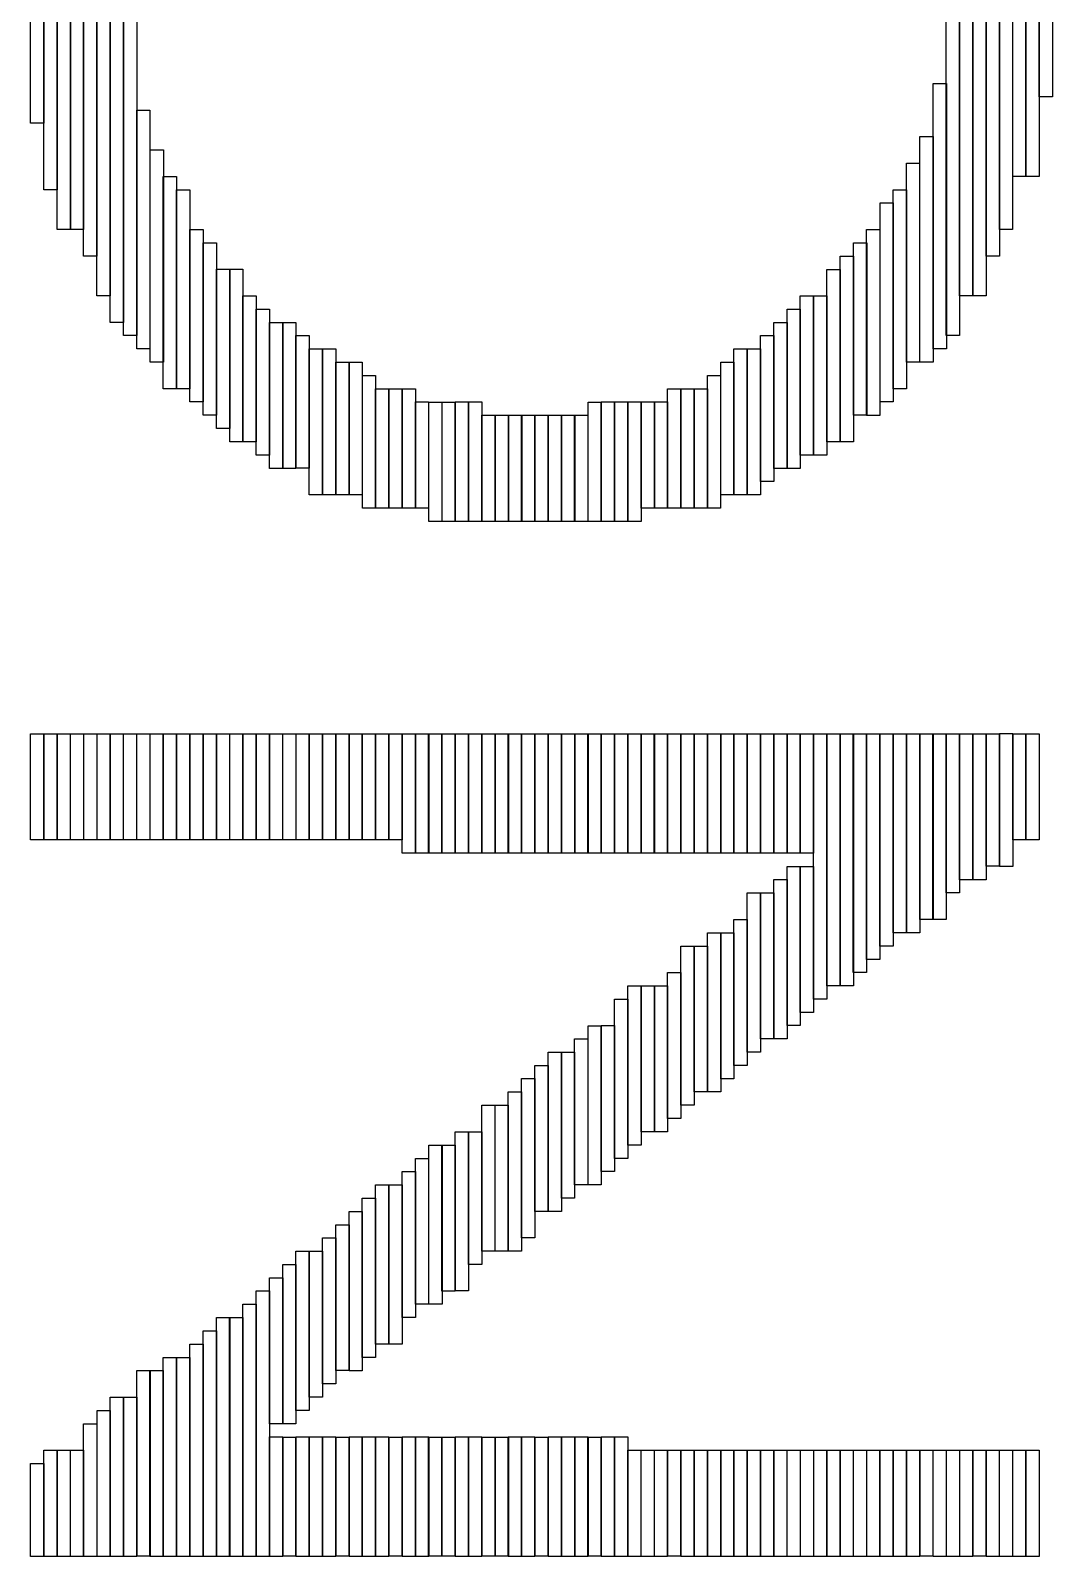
# Model space of a CAD drawing. Header units: inches. Extents: x -1 to 214, y -2 to 213.
# Drawn here: x -0.5026 to -0.4419, y -0.1312 to -0.0407 of the extents above; entities that cross this region are included whole.
import ezdxf

# ---------------------------------------------------------------- set-up
doc = ezdxf.new("R2010")
doc.units = ezdxf.units.IN
doc.header["$MEASUREMENT"] = 0
doc.layers.add('Top Overlay', color=2, linetype='Continuous')

msp = doc.modelspace()

# ---------------------------------------------------------------- linework, layer by layer
at = {"layer": 'Top Overlay'}
for p, q in [((-0.49783, -0.05797), (-0.49783, -0.02018)), ((-0.497045, -0.058755), (-0.497045, -0.020175)), ((-0.49704, -0.02018), (-0.49704, -0.05797)), ((-0.496255, -0.020175), (-0.496255, -0.058755)), ((-0.448225, -0.058755), (-0.448225, -0.020175)), ((-0.447435, -0.020175), (-0.447435, -0.058755)), ((-0.498615, -0.056395), (-0.498615, -0.020965)), ((-0.497835, -0.020965), (-0.497835, -0.056395)), ((-0.44744, -0.0564), (-0.44744, -0.02175)), ((-0.44665, -0.0564), (-0.44665, -0.02175)), ((-0.44665, -0.02175), (-0.44665, -0.0564)), ((-0.44586, -0.02175), (-0.44586, -0.0564)), ((-0.499405, -0.054035), (-0.499405, -0.023325)), ((-0.498625, -0.023325), (-0.498625, -0.054035)), ((-0.445855, -0.054035), (-0.445855, -0.023325)), ((-0.445075, -0.023325), (-0.445075, -0.054035)), ((-0.50019, -0.05246), (-0.50019, -0.0249)), ((-0.49941, -0.0249), (-0.49941, -0.05246)), ((-0.44507, -0.05246), (-0.44507, -0.0249)), ((-0.44429, -0.0249), (-0.44429, -0.05246)), ((-0.50098, -0.05246), (-0.50098, -0.02569)), ((-0.50019, -0.02569), (-0.50019, -0.05246)), ((-0.50177, -0.0501), (-0.50177, -0.02805)), ((-0.50098, -0.02805), (-0.50098, -0.0501)), ((-0.44428, -0.04931), (-0.44428, -0.02805)), ((-0.4435, -0.02805), (-0.4435, -0.04931)), ((-0.4435, -0.04931), (-0.4435, -0.02884)), ((-0.44271, -0.02884), (-0.44271, -0.04931)), ((-0.502555, -0.046155), (-0.502555, -0.032775)), ((-0.501765, -0.032775), (-0.501765, -0.046155)), ((-0.442715, -0.044585), (-0.442715, -0.033565)), ((-0.441925, -0.033565), (-0.441925, -0.044585)), ((-0.44901, -0.05955), (-0.44901, -0.0438)), ((-0.44901, -0.0438), (-0.44822, -0.0438)), ((-0.44822, -0.0438), (-0.44822, -0.05955)), ((-0.441925, -0.044585), (-0.442715, -0.044585)), ((-0.501765, -0.046155), (-0.502555, -0.046155)), ((-0.49625, -0.05955), (-0.49625, -0.04537)), ((-0.49625, -0.04537), (-0.49547, -0.04537)), ((-0.49547, -0.04537), (-0.49547, -0.05955)), ((-0.4498, -0.06034), (-0.4498, -0.04695)), ((-0.4498, -0.04695), (-0.44901, -0.04695)), ((-0.44901, -0.04695), (-0.44901, -0.06034)), ((-0.495465, -0.060335), (-0.495465, -0.047735)), ((-0.495465, -0.047735), (-0.494675, -0.047735)), ((-0.494675, -0.047735), (-0.494675, -0.060335)), ((-0.450585, -0.060335), (-0.450585, -0.048525)), ((-0.450585, -0.048525), (-0.449805, -0.048525)), ((-0.449805, -0.048525), (-0.449805, -0.060335)), ((-0.49468, -0.06191), (-0.49468, -0.04931)), ((-0.49468, -0.04931), (-0.4939, -0.04931)), ((-0.4939, -0.04931), (-0.4939, -0.06191)), ((-0.4435, -0.04931), (-0.44428, -0.04931)), ((-0.44271, -0.04931), (-0.4435, -0.04931)), ((-0.50098, -0.0501), (-0.50177, -0.0501)), ((-0.49389, -0.06191), (-0.49389, -0.0501)), ((-0.49389, -0.0501), (-0.4931, -0.0501)), ((-0.4931, -0.0501), (-0.4931, -0.06191)), ((-0.45137, -0.06191), (-0.45137, -0.0501)), ((-0.45137, -0.0501), (-0.45058, -0.0501)), ((-0.45058, -0.0501), (-0.45058, -0.06191)), ((-0.452155, -0.062695), (-0.452155, -0.050885)), ((-0.452155, -0.050885), (-0.451375, -0.050885)), ((-0.451375, -0.050885), (-0.451375, -0.062695)), ((-0.50019, -0.05246), (-0.50098, -0.05246)), ((-0.49941, -0.05246), (-0.50019, -0.05246)), ((-0.493105, -0.062695), (-0.493105, -0.052455)), ((-0.493105, -0.052455), (-0.492315, -0.052455)), ((-0.492315, -0.052455), (-0.492315, -0.062695)), ((-0.45295, -0.06349), (-0.45295, -0.05246)), ((-0.45295, -0.05246), (-0.45216, -0.05246)), ((-0.45216, -0.05246), (-0.45216, -0.06349)), ((-0.44429, -0.05246), (-0.44507, -0.05246)), ((-0.49232, -0.06348), (-0.49232, -0.05325)), ((-0.49232, -0.05325), (-0.49153, -0.05325)), ((-0.49153, -0.05325), (-0.49153, -0.06348)), ((-0.453735, -0.063485), (-0.453735, -0.053245)), ((-0.453735, -0.053245), (-0.452945, -0.053245)), ((-0.452945, -0.053245), (-0.452945, -0.063485)), ((-0.498625, -0.054035), (-0.499405, -0.054035)), ((-0.454525, -0.065055), (-0.454525, -0.054035)), ((-0.454525, -0.054035), (-0.453735, -0.054035)), ((-0.453735, -0.054035), (-0.453735, -0.065055)), ((-0.445075, -0.054035), (-0.445855, -0.054035)), ((-0.49153, -0.06427), (-0.49153, -0.05482)), ((-0.49153, -0.05482), (-0.49074, -0.05482)), ((-0.49074, -0.06506), (-0.49074, -0.05482)), ((-0.49074, -0.05482), (-0.48996, -0.05482)), ((-0.49074, -0.05482), (-0.49074, -0.06427)), ((-0.48996, -0.05482), (-0.48996, -0.06506)), ((-0.455305, -0.065055), (-0.455305, -0.054825)), ((-0.455305, -0.054825), (-0.454525, -0.054825)), ((-0.454525, -0.054825), (-0.454525, -0.065055)), ((-0.497835, -0.056395), (-0.498615, -0.056395)), ((-0.489955, -0.065055), (-0.489955, -0.056395)), ((-0.489955, -0.056395), (-0.489165, -0.056395)), ((-0.489165, -0.056395), (-0.489165, -0.065055)), ((-0.45689, -0.06585), (-0.45689, -0.0564)), ((-0.45689, -0.0564), (-0.4561, -0.0564)), ((-0.4561, -0.06585), (-0.4561, -0.0564)), ((-0.4561, -0.0564), (-0.45531, -0.0564)), ((-0.4561, -0.0564), (-0.4561, -0.06585)), ((-0.45531, -0.0564), (-0.45531, -0.06585)), ((-0.44665, -0.0564), (-0.44744, -0.0564)), ((-0.44586, -0.0564), (-0.44665, -0.0564)), ((-0.48917, -0.06585), (-0.48917, -0.05718)), ((-0.48917, -0.05718), (-0.48838, -0.05718)), ((-0.48838, -0.05718), (-0.48838, -0.06585)), ((-0.457665, -0.066635), (-0.457665, -0.057185)), ((-0.457665, -0.057185), (-0.456885, -0.057185)), ((-0.456885, -0.057185), (-0.456885, -0.066635)), ((-0.49704, -0.05797), (-0.49783, -0.05797)), ((-0.496255, -0.058755), (-0.497045, -0.058755)), ((-0.488385, -0.066635), (-0.488385, -0.057975)), ((-0.488385, -0.057975), (-0.487595, -0.057975)), ((-0.487595, -0.066635), (-0.487595, -0.057975)), ((-0.487595, -0.057975), (-0.486805, -0.057975)), ((-0.487595, -0.057975), (-0.487595, -0.066635)), ((-0.48681, -0.06663), (-0.48681, -0.05876)), ((-0.48681, -0.05876), (-0.48602, -0.05876)), ((-0.486805, -0.057975), (-0.486805, -0.066635)), ((-0.48602, -0.05876), (-0.48602, -0.06663)), ((-0.45924, -0.06742), (-0.45924, -0.05876)), ((-0.45924, -0.05876), (-0.45846, -0.05876)), ((-0.458465, -0.066635), (-0.458465, -0.057975)), ((-0.458465, -0.057975), (-0.457675, -0.057975)), ((-0.45846, -0.05876), (-0.45846, -0.06742)), ((-0.457675, -0.057975), (-0.457675, -0.066635)), ((-0.447435, -0.058755), (-0.448225, -0.058755)), ((-0.49547, -0.05955), (-0.49625, -0.05955)), ((-0.48602, -0.06821), (-0.48602, -0.05954)), ((-0.48602, -0.05954), (-0.48523, -0.05954)), ((-0.485235, -0.068205), (-0.485235, -0.059545)), ((-0.485235, -0.059545), (-0.484445, -0.059545)), ((-0.48523, -0.05954), (-0.48523, -0.06821)), ((-0.484445, -0.059545), (-0.484445, -0.068205)), ((-0.460825, -0.068205), (-0.460825, -0.059545)), ((-0.460825, -0.059545), (-0.460035, -0.059545)), ((-0.460035, -0.068205), (-0.460035, -0.059545)), ((-0.460035, -0.059545), (-0.459245, -0.059545)), ((-0.460035, -0.059545), (-0.460035, -0.068205)), ((-0.459245, -0.059545), (-0.459245, -0.068205)), ((-0.44822, -0.05955), (-0.44901, -0.05955)), ((-0.494675, -0.060335), (-0.495465, -0.060335)), ((-0.484445, -0.068215), (-0.484445, -0.060335)), ((-0.484445, -0.060335), (-0.483655, -0.060335)), ((-0.48366, -0.06821), (-0.48366, -0.06034)), ((-0.48366, -0.06034), (-0.48287, -0.06034)), ((-0.483655, -0.060335), (-0.483655, -0.068215)), ((-0.48287, -0.06034), (-0.48287, -0.06821)), ((-0.46161, -0.06821), (-0.46161, -0.06034)), ((-0.46161, -0.06034), (-0.46082, -0.06034)), ((-0.46082, -0.06034), (-0.46082, -0.06821)), ((-0.449805, -0.060335), (-0.450585, -0.060335)), ((-0.44901, -0.06034), (-0.4498, -0.06034)), ((-0.482865, -0.068995), (-0.482865, -0.061125)), ((-0.482865, -0.061125), (-0.482085, -0.061125)), ((-0.482085, -0.061125), (-0.482085, -0.068995)), ((-0.462395, -0.068995), (-0.462395, -0.061125)), ((-0.462395, -0.061125), (-0.461615, -0.061125)), ((-0.461615, -0.061125), (-0.461615, -0.068995)), ((-0.4939, -0.06191), (-0.49468, -0.06191)), ((-0.4931, -0.06191), (-0.49389, -0.06191)), ((-0.48208, -0.069), (-0.48208, -0.06191)), ((-0.48208, -0.06191), (-0.48129, -0.06191)), ((-0.481295, -0.068995), (-0.481295, -0.061915)), ((-0.481295, -0.061915), (-0.480505, -0.061915)), ((-0.48129, -0.06191), (-0.48129, -0.069)), ((-0.48051, -0.069), (-0.48051, -0.06191)), ((-0.48051, -0.06191), (-0.47972, -0.06191)), ((-0.480505, -0.061915), (-0.480505, -0.068995)), ((-0.47972, -0.06191), (-0.47972, -0.069)), ((-0.46476, -0.069), (-0.46476, -0.06191)), ((-0.46476, -0.06191), (-0.46397, -0.06191)), ((-0.46397, -0.069), (-0.46397, -0.06191)), ((-0.46397, -0.06191), (-0.46318, -0.06191)), ((-0.46397, -0.06191), (-0.46397, -0.069)), ((-0.463185, -0.068995), (-0.463185, -0.061915)), ((-0.463185, -0.061915), (-0.462395, -0.061915)), ((-0.46318, -0.06191), (-0.46318, -0.069)), ((-0.462395, -0.061915), (-0.462395, -0.068995)), ((-0.45058, -0.06191), (-0.45137, -0.06191)), ((-0.492315, -0.062695), (-0.493105, -0.062695)), ((-0.479725, -0.068995), (-0.479725, -0.062695)), ((-0.479725, -0.062695), (-0.478935, -0.062695)), ((-0.478935, -0.062695), (-0.478935, -0.068995)), ((-0.47893, -0.06978), (-0.47893, -0.0627)), ((-0.47893, -0.0627), (-0.47815, -0.0627)), ((-0.47815, -0.0627), (-0.47815, -0.06978)), ((-0.47814, -0.06978), (-0.47814, -0.0627)), ((-0.47814, -0.0627), (-0.47736, -0.0627)), ((-0.47736, -0.0627), (-0.47736, -0.06978)), ((-0.477355, -0.069785), (-0.477355, -0.062695)), ((-0.477355, -0.062695), (-0.476575, -0.062695)), ((-0.476575, -0.062695), (-0.476575, -0.069785)), ((-0.476565, -0.069785), (-0.476565, -0.062695)), ((-0.476565, -0.062695), (-0.475785, -0.062695)), ((-0.475785, -0.062695), (-0.475785, -0.069785)), ((-0.46948, -0.06978), (-0.46948, -0.0627)), ((-0.46948, -0.0627), (-0.4687, -0.0627)), ((-0.4687, -0.0627), (-0.4687, -0.06978)), ((-0.468695, -0.069785), (-0.468695, -0.062695)), ((-0.468695, -0.062695), (-0.467915, -0.062695)), ((-0.467915, -0.062695), (-0.467915, -0.069785)), ((-0.467905, -0.069785), (-0.467905, -0.062695)), ((-0.467905, -0.062695), (-0.467125, -0.062695)), ((-0.467125, -0.062695), (-0.467125, -0.069785)), ((-0.467115, -0.069785), (-0.467115, -0.062695)), ((-0.467115, -0.062695), (-0.466335, -0.062695)), ((-0.466335, -0.068995), (-0.466335, -0.062695)), ((-0.466335, -0.062695), (-0.465545, -0.062695)), ((-0.466335, -0.062695), (-0.466335, -0.069785)), ((-0.465545, -0.068995), (-0.465545, -0.062695)), ((-0.465545, -0.062695), (-0.464755, -0.062695)), ((-0.465545, -0.062695), (-0.465545, -0.068995)), ((-0.464755, -0.062695), (-0.464755, -0.068995)), ((-0.451375, -0.062695), (-0.452155, -0.062695)), ((-0.49153, -0.06348), (-0.49232, -0.06348)), ((-0.49074, -0.06427), (-0.49153, -0.06427)), ((-0.475785, -0.069785), (-0.475785, -0.063485)), ((-0.475785, -0.063485), (-0.474995, -0.063485)), ((-0.474995, -0.069785), (-0.474995, -0.063485)), ((-0.474995, -0.063485), (-0.474205, -0.063485)), ((-0.474995, -0.063485), (-0.474995, -0.069785)), ((-0.474205, -0.069785), (-0.474205, -0.063485)), ((-0.474205, -0.063485), (-0.473415, -0.063485)), ((-0.474205, -0.063485), (-0.474205, -0.069785)), ((-0.473425, -0.069785), (-0.473425, -0.063485)), ((-0.473425, -0.063485), (-0.472635, -0.063485)), ((-0.473415, -0.063485), (-0.473415, -0.069785)), ((-0.472635, -0.069785), (-0.472635, -0.063485)), ((-0.472635, -0.063485), (-0.471845, -0.063485)), ((-0.472635, -0.063485), (-0.472635, -0.069785)), ((-0.471845, -0.063485), (-0.471845, -0.069785)), ((-0.471845, -0.069785), (-0.471845, -0.063485)), ((-0.471845, -0.063485), (-0.471055, -0.063485)), ((-0.471055, -0.069785), (-0.471055, -0.063485)), ((-0.471055, -0.063485), (-0.470265, -0.063485)), ((-0.471055, -0.063485), (-0.471055, -0.069785)), ((-0.470275, -0.069785), (-0.470275, -0.063485)), ((-0.470275, -0.063485), (-0.469485, -0.063485)), ((-0.470265, -0.063485), (-0.470265, -0.069785)), ((-0.469485, -0.063485), (-0.469485, -0.069785)), ((-0.452945, -0.063485), (-0.453735, -0.063485)), ((-0.45216, -0.06349), (-0.45295, -0.06349)), ((-0.48996, -0.06506), (-0.49074, -0.06506)), ((-0.489165, -0.065055), (-0.489955, -0.065055)), ((-0.454525, -0.065055), (-0.455305, -0.065055)), ((-0.453735, -0.065055), (-0.454525, -0.065055)), ((-0.48838, -0.06585), (-0.48917, -0.06585)), ((-0.4561, -0.06585), (-0.45689, -0.06585)), ((-0.45531, -0.06585), (-0.4561, -0.06585)), ((-0.487595, -0.066635), (-0.488385, -0.066635)), ((-0.486805, -0.066635), (-0.487595, -0.066635)), ((-0.48602, -0.06663), (-0.48681, -0.06663)), ((-0.457675, -0.066635), (-0.458465, -0.066635)), ((-0.456885, -0.066635), (-0.457665, -0.066635)), ((-0.45846, -0.06742), (-0.45924, -0.06742)), ((-0.48523, -0.06821), (-0.48602, -0.06821)), ((-0.484445, -0.068205), (-0.485235, -0.068205)), ((-0.483655, -0.068215), (-0.484445, -0.068215)), ((-0.48287, -0.06821), (-0.48366, -0.06821)), ((-0.46082, -0.06821), (-0.46161, -0.06821)), ((-0.460035, -0.068205), (-0.460825, -0.068205)), ((-0.459245, -0.068205), (-0.460035, -0.068205)), ((-0.482085, -0.068995), (-0.482865, -0.068995)), ((-0.48129, -0.069), (-0.48208, -0.069)), ((-0.480505, -0.068995), (-0.481295, -0.068995)), ((-0.47972, -0.069), (-0.48051, -0.069)), ((-0.478935, -0.068995), (-0.479725, -0.068995)), ((-0.465545, -0.068995), (-0.466335, -0.068995)), ((-0.464755, -0.068995), (-0.465545, -0.068995)), ((-0.46397, -0.069), (-0.46476, -0.069)), ((-0.46318, -0.069), (-0.46397, -0.069)), ((-0.462395, -0.068995), (-0.463185, -0.068995)), ((-0.461615, -0.068995), (-0.462395, -0.068995)), ((-0.47815, -0.06978), (-0.47893, -0.06978)), ((-0.47736, -0.06978), (-0.47814, -0.06978)), ((-0.476575, -0.069785), (-0.477355, -0.069785)), ((-0.475785, -0.069785), (-0.476565, -0.069785)), ((-0.474995, -0.069785), (-0.475785, -0.069785)), ((-0.474205, -0.069785), (-0.474995, -0.069785)), ((-0.473415, -0.069785), (-0.474205, -0.069785)), ((-0.472635, -0.069785), (-0.473425, -0.069785)), ((-0.471845, -0.069785), (-0.472635, -0.069785)), ((-0.471055, -0.069785), (-0.471845, -0.069785)), ((-0.470265, -0.069785), (-0.471055, -0.069785)), ((-0.469485, -0.069785), (-0.470275, -0.069785)), ((-0.4687, -0.06978), (-0.46948, -0.06978)), ((-0.467915, -0.069785), (-0.468695, -0.069785)), ((-0.467125, -0.069785), (-0.467905, -0.069785)), ((-0.466335, -0.069785), (-0.467115, -0.069785)), ((-0.50255, -0.08868), (-0.50255, -0.08238)), ((-0.50255, -0.08238), (-0.50177, -0.08238)), ((-0.50177, -0.08238), (-0.50177, -0.08868)), ((-0.50176, -0.08868), (-0.50176, -0.08238)), ((-0.50176, -0.08238), (-0.50098, -0.08238)), ((-0.50098, -0.08868), (-0.50098, -0.08238)), ((-0.50098, -0.08238), (-0.5002, -0.08238)), ((-0.50098, -0.08238), (-0.50098, -0.08868)), ((-0.5002, -0.08238), (-0.5002, -0.08868)), ((-0.50019, -0.08868), (-0.50019, -0.08238)), ((-0.50019, -0.08238), (-0.49941, -0.08238)), ((-0.49941, -0.08238), (-0.49941, -0.08868)), ((-0.4994, -0.08868), (-0.4994, -0.08238)), ((-0.4994, -0.08238), (-0.49862, -0.08238)), ((-0.49862, -0.08238), (-0.49862, -0.08868)), ((-0.49861, -0.08868), (-0.49861, -0.08238)), ((-0.49861, -0.08238), (-0.49783, -0.08238)), ((-0.49783, -0.08868), (-0.49783, -0.08238)), ((-0.49783, -0.08238), (-0.49705, -0.08238)), ((-0.49783, -0.08238), (-0.49783, -0.08868)), ((-0.49705, -0.08238), (-0.49705, -0.08868)), ((-0.49704, -0.08868), (-0.49704, -0.08238)), ((-0.49704, -0.08238), (-0.49626, -0.08238)), ((-0.49626, -0.08238), (-0.49626, -0.08868)), ((-0.49625, -0.08868), (-0.49625, -0.08238)), ((-0.49625, -0.08238), (-0.49547, -0.08238)), ((-0.49547, -0.08238), (-0.49547, -0.08868)), ((-0.49546, -0.08868), (-0.49546, -0.08238)), ((-0.49546, -0.08238), (-0.49468, -0.08238)), ((-0.49468, -0.08868), (-0.49468, -0.08238)), ((-0.49468, -0.08238), (-0.4939, -0.08238)), ((-0.49468, -0.08238), (-0.49468, -0.08868)), ((-0.4939, -0.08238), (-0.4939, -0.08868)), ((-0.49389, -0.08868), (-0.49389, -0.08238)), ((-0.49389, -0.08238), (-0.49311, -0.08238)), ((-0.49311, -0.08238), (-0.49311, -0.08868)), ((-0.4931, -0.08868), (-0.4931, -0.08238)), ((-0.4931, -0.08238), (-0.49232, -0.08238)), ((-0.49232, -0.08238), (-0.49232, -0.08868)), ((-0.49231, -0.08868), (-0.49231, -0.08238)), ((-0.49231, -0.08238), (-0.49153, -0.08238)), ((-0.49153, -0.08868), (-0.49153, -0.08238)), ((-0.49153, -0.08238), (-0.49075, -0.08238)), ((-0.49153, -0.08238), (-0.49153, -0.08868)), ((-0.49075, -0.08238), (-0.49075, -0.08868)), ((-0.49074, -0.08868), (-0.49074, -0.08238)), ((-0.49074, -0.08238), (-0.48996, -0.08238)), ((-0.48996, -0.08238), (-0.48996, -0.08868)), ((-0.48995, -0.08868), (-0.48995, -0.08238)), ((-0.48995, -0.08238), (-0.48917, -0.08238)), ((-0.48917, -0.08238), (-0.48917, -0.08868)), ((-0.489165, -0.088675), (-0.489165, -0.082385)), ((-0.489165, -0.082385), (-0.488385, -0.082385)), ((-0.488385, -0.082385), (-0.488385, -0.088675)), ((-0.48838, -0.08868), (-0.48838, -0.08238)), ((-0.48838, -0.08238), (-0.4876, -0.08238)), ((-0.4876, -0.08238), (-0.4876, -0.08868)), ((-0.48759, -0.08868), (-0.48759, -0.08238)), ((-0.48759, -0.08238), (-0.48681, -0.08238)), ((-0.48681, -0.08238), (-0.48681, -0.08868)), ((-0.4868, -0.08868), (-0.4868, -0.08238)), ((-0.4868, -0.08238), (-0.48602, -0.08238)), ((-0.48602, -0.08238), (-0.48602, -0.08868)), ((-0.486015, -0.088675), (-0.486015, -0.082385)), ((-0.486015, -0.082385), (-0.485235, -0.082385)), ((-0.485235, -0.082385), (-0.485235, -0.088675)), ((-0.48523, -0.08868), (-0.48523, -0.08238)), ((-0.48523, -0.08238), (-0.48445, -0.08238)), ((-0.48445, -0.08238), (-0.48445, -0.08868)), ((-0.48444, -0.08868), (-0.48444, -0.08238)), ((-0.48444, -0.08238), (-0.48366, -0.08238)), ((-0.48366, -0.08238), (-0.48366, -0.08868)), ((-0.48365, -0.08868), (-0.48365, -0.08238)), ((-0.48365, -0.08238), (-0.48287, -0.08238)), ((-0.48287, -0.08868), (-0.48287, -0.08238)), ((-0.48287, -0.08238), (-0.48209, -0.08238)), ((-0.48287, -0.08238), (-0.48287, -0.08868)), ((-0.48209, -0.08238), (-0.48209, -0.08868)), ((-0.48208, -0.08868), (-0.48208, -0.08238)), ((-0.48208, -0.08238), (-0.4813, -0.08238)), ((-0.4813, -0.08238), (-0.4813, -0.08868)), ((-0.48129, -0.08868), (-0.48129, -0.08238)), ((-0.48129, -0.08238), (-0.48051, -0.08238)), ((-0.48051, -0.08947), (-0.48051, -0.08238)), ((-0.48051, -0.08238), (-0.47972, -0.08238)), ((-0.48051, -0.08238), (-0.48051, -0.08868)), ((-0.47972, -0.08947), (-0.47972, -0.08238)), ((-0.47972, -0.08238), (-0.47893, -0.08238)), ((-0.47972, -0.08238), (-0.47972, -0.08947)), ((-0.478935, -0.089465), (-0.478935, -0.082385)), ((-0.478935, -0.082385), (-0.478145, -0.082385)), ((-0.47893, -0.08238), (-0.47893, -0.08947)), ((-0.478145, -0.089465), (-0.478145, -0.082385)), ((-0.478145, -0.082385), (-0.477355, -0.082385)), ((-0.478145, -0.082385), (-0.478145, -0.089465)), ((-0.47736, -0.08947), (-0.47736, -0.08238)), ((-0.47736, -0.08238), (-0.47657, -0.08238)), ((-0.477355, -0.082385), (-0.477355, -0.089465)), ((-0.47657, -0.08947), (-0.47657, -0.08238)), ((-0.47657, -0.08238), (-0.47578, -0.08238)), ((-0.47657, -0.08238), (-0.47657, -0.08947)), ((-0.475785, -0.089465), (-0.475785, -0.082385)), ((-0.475785, -0.082385), (-0.474995, -0.082385)), ((-0.47578, -0.08238), (-0.47578, -0.08947)), ((-0.474995, -0.089465), (-0.474995, -0.082385)), ((-0.474995, -0.082385), (-0.474205, -0.082385)), ((-0.474995, -0.082385), (-0.474995, -0.089465)), ((-0.47421, -0.08947), (-0.47421, -0.08238)), ((-0.47421, -0.08238), (-0.47342, -0.08238)), ((-0.474205, -0.082385), (-0.474205, -0.089465)), ((-0.47342, -0.08947), (-0.47342, -0.08238)), ((-0.47342, -0.08238), (-0.47263, -0.08238)), ((-0.47342, -0.08238), (-0.47342, -0.08947)), ((-0.472635, -0.089465), (-0.472635, -0.082385)), ((-0.472635, -0.082385), (-0.471845, -0.082385)), ((-0.47263, -0.08238), (-0.47263, -0.08947)), ((-0.47185, -0.08947), (-0.47185, -0.08238)), ((-0.47185, -0.08238), (-0.47106, -0.08238)), ((-0.471845, -0.082385), (-0.471845, -0.089465)), ((-0.47106, -0.08947), (-0.47106, -0.08238)), ((-0.47106, -0.08238), (-0.47027, -0.08238)), ((-0.47106, -0.08238), (-0.47106, -0.08947)), ((-0.47027, -0.08947), (-0.47027, -0.08238)), ((-0.47027, -0.08238), (-0.46948, -0.08238)), ((-0.47027, -0.08238), (-0.47027, -0.08947)), ((-0.469485, -0.089465), (-0.469485, -0.082385)), ((-0.469485, -0.082385), (-0.468695, -0.082385)), ((-0.46948, -0.08238), (-0.46948, -0.08947)), ((-0.4687, -0.08947), (-0.4687, -0.08238)), ((-0.4687, -0.08238), (-0.46791, -0.08238)), ((-0.468695, -0.082385), (-0.468695, -0.089465)), ((-0.46791, -0.08947), (-0.46791, -0.08238)), ((-0.46791, -0.08238), (-0.46712, -0.08238)), ((-0.46791, -0.08238), (-0.46791, -0.08947)), ((-0.46712, -0.08947), (-0.46712, -0.08238)), ((-0.46712, -0.08238), (-0.46633, -0.08238)), ((-0.46712, -0.08238), (-0.46712, -0.08947)), ((-0.466335, -0.089465), (-0.466335, -0.082385)), ((-0.466335, -0.082385), (-0.465545, -0.082385)), ((-0.46633, -0.08238), (-0.46633, -0.08947)), ((-0.46555, -0.08947), (-0.46555, -0.08238)), ((-0.46555, -0.08238), (-0.46476, -0.08238)), ((-0.465545, -0.082385), (-0.465545, -0.089465)), ((-0.46476, -0.08947), (-0.46476, -0.08238)), ((-0.46476, -0.08238), (-0.46397, -0.08238)), ((-0.46476, -0.08238), (-0.46476, -0.08947)), ((-0.46397, -0.08947), (-0.46397, -0.08238)), ((-0.46397, -0.08238), (-0.46318, -0.08238)), ((-0.46397, -0.08238), (-0.46397, -0.08947)), ((-0.463185, -0.089465), (-0.463185, -0.082385)), ((-0.463185, -0.082385), (-0.462395, -0.082385)), ((-0.46318, -0.08238), (-0.46318, -0.08947)), ((-0.4624, -0.08947), (-0.4624, -0.08238)), ((-0.4624, -0.08238), (-0.46161, -0.08238)), ((-0.462395, -0.082385), (-0.462395, -0.089465)), ((-0.46161, -0.08947), (-0.46161, -0.08238)), ((-0.46161, -0.08238), (-0.46082, -0.08238)), ((-0.46161, -0.08238), (-0.46161, -0.08947)), ((-0.46082, -0.08947), (-0.46082, -0.08238)), ((-0.46082, -0.08238), (-0.46003, -0.08238)), ((-0.46082, -0.08238), (-0.46082, -0.08947)), ((-0.460035, -0.089465), (-0.460035, -0.082385)), ((-0.460035, -0.082385), (-0.459245, -0.082385)), ((-0.46003, -0.08238), (-0.46003, -0.08947)), ((-0.45925, -0.08947), (-0.45925, -0.08238)), ((-0.45925, -0.08238), (-0.45846, -0.08238)), ((-0.459245, -0.082385), (-0.459245, -0.089465)), ((-0.45846, -0.08947), (-0.45846, -0.08238)), ((-0.45846, -0.08238), (-0.45767, -0.08238)), ((-0.45846, -0.08238), (-0.45846, -0.08947)), ((-0.457675, -0.089465), (-0.457675, -0.082385)), ((-0.457675, -0.082385), (-0.456885, -0.082385)), ((-0.45767, -0.08238), (-0.45767, -0.08947)), ((-0.456885, -0.089465), (-0.456885, -0.082385)), ((-0.456885, -0.082385), (-0.456095, -0.082385)), ((-0.456885, -0.082385), (-0.456885, -0.089465)), ((-0.4561, -0.09813), (-0.4561, -0.08238)), ((-0.4561, -0.08238), (-0.45531, -0.08238)), ((-0.456095, -0.082385), (-0.456095, -0.089465)), ((-0.455315, -0.097345), (-0.455315, -0.082385)), ((-0.455315, -0.082385), (-0.454525, -0.082385)), ((-0.45531, -0.08238), (-0.45531, -0.09813)), ((-0.454525, -0.097345), (-0.454525, -0.082385)), ((-0.454525, -0.082385), (-0.453735, -0.082385)), ((-0.454525, -0.082385), (-0.454525, -0.097345)), ((-0.45374, -0.09655), (-0.45374, -0.08238)), ((-0.45374, -0.08238), (-0.45295, -0.08238)), ((-0.453735, -0.082385), (-0.453735, -0.097345)), ((-0.45295, -0.09577), (-0.45295, -0.08238)), ((-0.45295, -0.08238), (-0.45216, -0.08238)), ((-0.45295, -0.08238), (-0.45295, -0.09655)), ((-0.45216, -0.09498), (-0.45216, -0.08238)), ((-0.45216, -0.08238), (-0.45138, -0.08238)), ((-0.45216, -0.08238), (-0.45216, -0.09577)), ((-0.45138, -0.08238), (-0.45138, -0.09498)), ((-0.45137, -0.09419), (-0.45137, -0.08238)), ((-0.45137, -0.08238), (-0.45058, -0.08238)), ((-0.45059, -0.09419), (-0.45059, -0.08238)), ((-0.45059, -0.08238), (-0.4498, -0.08238)), ((-0.45058, -0.08238), (-0.45058, -0.09419)), ((-0.4498, -0.09341), (-0.4498, -0.08238)), ((-0.4498, -0.08238), (-0.44901, -0.08238)), ((-0.4498, -0.08238), (-0.4498, -0.09419)), ((-0.449015, -0.093405), (-0.449015, -0.082385)), ((-0.449015, -0.082385), (-0.448225, -0.082385)), ((-0.44901, -0.08238), (-0.44901, -0.09341)), ((-0.448225, -0.091825), (-0.448225, -0.082385)), ((-0.448225, -0.082385), (-0.447435, -0.082385)), ((-0.448225, -0.082385), (-0.448225, -0.093405)), ((-0.447435, -0.091045), (-0.447435, -0.082385)), ((-0.447435, -0.082385), (-0.446645, -0.082385)), ((-0.447435, -0.082385), (-0.447435, -0.091825)), ((-0.44665, -0.09105), (-0.44665, -0.08238)), ((-0.44665, -0.08238), (-0.44586, -0.08238)), ((-0.446645, -0.082385), (-0.446645, -0.091045)), ((-0.44586, -0.09025), (-0.44586, -0.08238)), ((-0.44586, -0.08238), (-0.44507, -0.08238)), ((-0.44586, -0.08238), (-0.44586, -0.09105)), ((-0.445075, -0.090255), (-0.445075, -0.082375)), ((-0.445075, -0.082375), (-0.444285, -0.082375)), ((-0.44507, -0.08238), (-0.44507, -0.09025)), ((-0.444285, -0.082375), (-0.444285, -0.090255)), ((-0.44428, -0.08868), (-0.44428, -0.08238)), ((-0.44428, -0.08238), (-0.4435, -0.08238)), ((-0.4435, -0.08868), (-0.4435, -0.08238)), ((-0.4435, -0.08238), (-0.44272, -0.08238)), ((-0.4435, -0.08238), (-0.4435, -0.08868)), ((-0.44272, -0.08238), (-0.44272, -0.08868)), ((-0.50177, -0.08868), (-0.50255, -0.08868)), ((-0.50098, -0.08868), (-0.50176, -0.08868)), ((-0.5002, -0.08868), (-0.50098, -0.08868)), ((-0.49941, -0.08868), (-0.50019, -0.08868)), ((-0.49862, -0.08868), (-0.4994, -0.08868)), ((-0.49783, -0.08868), (-0.49861, -0.08868)), ((-0.49705, -0.08868), (-0.49783, -0.08868)), ((-0.49626, -0.08868), (-0.49704, -0.08868)), ((-0.49547, -0.08868), (-0.49625, -0.08868)), ((-0.49468, -0.08868), (-0.49546, -0.08868)), ((-0.4939, -0.08868), (-0.49468, -0.08868)), ((-0.49311, -0.08868), (-0.49389, -0.08868)), ((-0.49232, -0.08868), (-0.4931, -0.08868)), ((-0.49153, -0.08868), (-0.49231, -0.08868)), ((-0.49075, -0.08868), (-0.49153, -0.08868)), ((-0.48996, -0.08868), (-0.49074, -0.08868)), ((-0.48917, -0.08868), (-0.48995, -0.08868)), ((-0.488385, -0.088675), (-0.489165, -0.088675)), ((-0.4876, -0.08868), (-0.48838, -0.08868)), ((-0.48681, -0.08868), (-0.48759, -0.08868)), ((-0.48602, -0.08868), (-0.4868, -0.08868)), ((-0.485235, -0.088675), (-0.486015, -0.088675)), ((-0.48445, -0.08868), (-0.48523, -0.08868)), ((-0.48366, -0.08868), (-0.48444, -0.08868)), ((-0.48287, -0.08868), (-0.48365, -0.08868)), ((-0.48209, -0.08868), (-0.48287, -0.08868)), ((-0.4813, -0.08868), (-0.48208, -0.08868)), ((-0.48051, -0.08868), (-0.48129, -0.08868)), ((-0.4435, -0.08868), (-0.44428, -0.08868)), ((-0.44272, -0.08868), (-0.4435, -0.08868)), ((-0.47972, -0.08947), (-0.48051, -0.08947)), ((-0.47893, -0.08947), (-0.47972, -0.08947)), ((-0.478145, -0.089465), (-0.478935, -0.089465)), ((-0.477355, -0.089465), (-0.478145, -0.089465)), ((-0.47657, -0.08947), (-0.47736, -0.08947)), ((-0.47578, -0.08947), (-0.47657, -0.08947)), ((-0.474995, -0.089465), (-0.475785, -0.089465)), ((-0.474205, -0.089465), (-0.474995, -0.089465)), ((-0.47342, -0.08947), (-0.47421, -0.08947)), ((-0.47263, -0.08947), (-0.47342, -0.08947)), ((-0.471845, -0.089465), (-0.472635, -0.089465)), ((-0.47106, -0.08947), (-0.47185, -0.08947)), ((-0.47027, -0.08947), (-0.47106, -0.08947)), ((-0.46948, -0.08947), (-0.47027, -0.08947)), ((-0.468695, -0.089465), (-0.469485, -0.089465)), ((-0.46791, -0.08947), (-0.4687, -0.08947)), ((-0.46712, -0.08947), (-0.46791, -0.08947)), ((-0.46633, -0.08947), (-0.46712, -0.08947)), ((-0.465545, -0.089465), (-0.466335, -0.089465)), ((-0.46476, -0.08947), (-0.46555, -0.08947)), ((-0.46397, -0.08947), (-0.46476, -0.08947)), ((-0.46318, -0.08947), (-0.46397, -0.08947)), ((-0.462395, -0.089465), (-0.463185, -0.089465)), ((-0.46161, -0.08947), (-0.4624, -0.08947)), ((-0.46082, -0.08947), (-0.46161, -0.08947)), ((-0.46003, -0.08947), (-0.46082, -0.08947)), ((-0.459245, -0.089465), (-0.460035, -0.089465)), ((-0.45846, -0.08947), (-0.45925, -0.08947)), ((-0.45767, -0.08947), (-0.45846, -0.08947)), ((-0.456885, -0.089465), (-0.457675, -0.089465)), ((-0.456095, -0.089465), (-0.456885, -0.089465)), ((-0.457665, -0.099705), (-0.457665, -0.090255)), ((-0.457665, -0.090255), (-0.456885, -0.090255)), ((-0.456885, -0.098915), (-0.456885, -0.090255)), ((-0.456885, -0.090255), (-0.456095, -0.090255)), ((-0.456885, -0.090255), (-0.456885, -0.099705)), ((-0.456095, -0.090255), (-0.456095, -0.098915)), ((-0.44507, -0.09025), (-0.44586, -0.09025)), ((-0.444285, -0.090255), (-0.445075, -0.090255)), ((-0.45846, -0.10049), (-0.45846, -0.09104)), ((-0.45846, -0.09104), (-0.45767, -0.09104)), ((-0.45767, -0.09104), (-0.45767, -0.10049)), ((-0.446645, -0.091045), (-0.447435, -0.091045)), ((-0.44586, -0.09105), (-0.44665, -0.09105)), ((-0.46004, -0.10128), (-0.46004, -0.09183)), ((-0.46004, -0.09183), (-0.45925, -0.09183)), ((-0.45925, -0.09183), (-0.45925, -0.10128)), ((-0.45924, -0.10049), (-0.45924, -0.09183)), ((-0.45924, -0.09183), (-0.45846, -0.09183)), ((-0.45846, -0.09183), (-0.45846, -0.10049)), ((-0.447435, -0.091825), (-0.448225, -0.091825)), ((-0.460825, -0.102065), (-0.460825, -0.093405)), ((-0.460825, -0.093405), (-0.460035, -0.093405)), ((-0.460035, -0.093405), (-0.460035, -0.102065)), ((-0.44901, -0.09341), (-0.4498, -0.09341)), ((-0.448225, -0.093405), (-0.449015, -0.093405)), ((-0.46397, -0.10443), (-0.46397, -0.09498)), ((-0.46397, -0.09498), (-0.46318, -0.09498)), ((-0.46318, -0.10364), (-0.46318, -0.09498)), ((-0.46318, -0.09498), (-0.4624, -0.09498)), ((-0.46318, -0.09498), (-0.46318, -0.10443)), ((-0.4624, -0.10364), (-0.4624, -0.09419)), ((-0.4624, -0.09419), (-0.46161, -0.09419)), ((-0.4624, -0.09498), (-0.4624, -0.10364)), ((-0.46161, -0.10286), (-0.46161, -0.09419)), ((-0.46161, -0.09419), (-0.46082, -0.09419)), ((-0.46161, -0.09419), (-0.46161, -0.10364)), ((-0.46082, -0.09419), (-0.46082, -0.10286)), ((-0.45138, -0.09498), (-0.45216, -0.09498)), ((-0.45058, -0.09419), (-0.45137, -0.09419)), ((-0.4498, -0.09419), (-0.45059, -0.09419)), ((-0.45216, -0.09577), (-0.45295, -0.09577)), ((-0.46476, -0.10522), (-0.46476, -0.09655)), ((-0.46476, -0.09655), (-0.46397, -0.09655)), ((-0.46397, -0.09655), (-0.46397, -0.10522)), ((-0.45295, -0.09655), (-0.45374, -0.09655)), ((-0.46712, -0.10679), (-0.46712, -0.09734)), ((-0.46712, -0.09734), (-0.46633, -0.09734)), ((-0.466335, -0.106005), (-0.466335, -0.097345)), ((-0.466335, -0.097345), (-0.465545, -0.097345)), ((-0.46633, -0.09734), (-0.46633, -0.10679)), ((-0.465545, -0.106005), (-0.465545, -0.097345)), ((-0.465545, -0.097345), (-0.464755, -0.097345)), ((-0.465545, -0.097345), (-0.465545, -0.106005)), ((-0.464755, -0.097345), (-0.464755, -0.106005)), ((-0.454525, -0.097345), (-0.455315, -0.097345)), ((-0.453735, -0.097345), (-0.454525, -0.097345)), ((-0.46791, -0.10758), (-0.46791, -0.09813)), ((-0.46791, -0.09813), (-0.46712, -0.09813)), ((-0.46712, -0.09813), (-0.46712, -0.10758)), ((-0.45531, -0.09813), (-0.4561, -0.09813)), ((-0.456095, -0.098915), (-0.456885, -0.098915)), ((-0.470275, -0.109155), (-0.470275, -0.100495)), ((-0.470275, -0.100495), (-0.469485, -0.100495)), ((-0.469485, -0.100495), (-0.469485, -0.109155)), ((-0.46948, -0.10915), (-0.46948, -0.09971)), ((-0.46948, -0.09971), (-0.4687, -0.09971)), ((-0.4687, -0.09971), (-0.4687, -0.10915)), ((-0.468695, -0.108365), (-0.468695, -0.099705)), ((-0.468695, -0.099705), (-0.467905, -0.099705)), ((-0.467905, -0.099705), (-0.467905, -0.108365)), ((-0.45846, -0.10049), (-0.45924, -0.10049)), ((-0.45767, -0.10049), (-0.45846, -0.10049)), ((-0.456885, -0.099705), (-0.457665, -0.099705)), ((-0.47185, -0.11073), (-0.47185, -0.10128)), ((-0.47185, -0.10128), (-0.47106, -0.10128)), ((-0.47106, -0.10128), (-0.47106, -0.11073)), ((-0.471055, -0.109945), (-0.471055, -0.101275)), ((-0.471055, -0.101275), (-0.470275, -0.101275)), ((-0.470275, -0.101275), (-0.470275, -0.109945)), ((-0.45925, -0.10128), (-0.46004, -0.10128)), ((-0.472635, -0.110725), (-0.472635, -0.102065)), ((-0.472635, -0.102065), (-0.471845, -0.102065)), ((-0.471845, -0.102065), (-0.471845, -0.110725)), ((-0.460035, -0.102065), (-0.460825, -0.102065)), ((-0.47342, -0.1123), (-0.47342, -0.10285)), ((-0.47342, -0.10285), (-0.47263, -0.10285)), ((-0.47263, -0.10285), (-0.47263, -0.1123)), ((-0.46082, -0.10286), (-0.46161, -0.10286)), ((-0.47421, -0.11309), (-0.47421, -0.10364)), ((-0.47421, -0.10364), (-0.47342, -0.10364)), ((-0.47342, -0.10364), (-0.47342, -0.11309)), ((-0.4624, -0.10364), (-0.46318, -0.10364)), ((-0.46161, -0.10364), (-0.4624, -0.10364)), ((-0.47578, -0.11309), (-0.47578, -0.10443)), ((-0.47578, -0.10443), (-0.475, -0.10443)), ((-0.475, -0.10443), (-0.475, -0.11309)), ((-0.47499, -0.11309), (-0.47499, -0.10443)), ((-0.47499, -0.10443), (-0.47421, -0.10443)), ((-0.47421, -0.10443), (-0.47421, -0.11309)), ((-0.46318, -0.10443), (-0.46397, -0.10443)), ((-0.46397, -0.10522), (-0.46476, -0.10522)), ((-0.47893, -0.11624), (-0.47893, -0.10679)), ((-0.47893, -0.10679), (-0.47814, -0.10679)), ((-0.478145, -0.115455), (-0.478145, -0.106795)), ((-0.478145, -0.106795), (-0.477355, -0.106795)), ((-0.47814, -0.10679), (-0.47814, -0.11624)), ((-0.47736, -0.11545), (-0.47736, -0.106)), ((-0.47736, -0.106), (-0.47657, -0.106)), ((-0.477355, -0.106795), (-0.477355, -0.115455)), ((-0.47657, -0.106), (-0.47657, -0.11545)), ((-0.476565, -0.113875), (-0.476565, -0.106005)), ((-0.476565, -0.106005), (-0.475785, -0.106005)), ((-0.475785, -0.106005), (-0.475785, -0.113875)), ((-0.46633, -0.10679), (-0.46712, -0.10679)), ((-0.465545, -0.106005), (-0.466335, -0.106005)), ((-0.464755, -0.106005), (-0.465545, -0.106005)), ((-0.47972, -0.11624), (-0.47972, -0.10758)), ((-0.47972, -0.10758), (-0.47894, -0.10758)), ((-0.47894, -0.10758), (-0.47894, -0.11624)), ((-0.46712, -0.10758), (-0.46791, -0.10758)), ((-0.480505, -0.117025), (-0.480505, -0.108365)), ((-0.480505, -0.108365), (-0.479715, -0.108365)), ((-0.479715, -0.108365), (-0.479715, -0.117025)), ((-0.467905, -0.108365), (-0.468695, -0.108365)), ((-0.48208, -0.1186), (-0.48208, -0.10915)), ((-0.48208, -0.10915), (-0.48129, -0.10915)), ((-0.4813, -0.1186), (-0.4813, -0.10915)), ((-0.4813, -0.10915), (-0.48051, -0.10915)), ((-0.48129, -0.10915), (-0.48129, -0.1186)), ((-0.48051, -0.10915), (-0.48051, -0.1186)), ((-0.469485, -0.109155), (-0.470275, -0.109155)), ((-0.4687, -0.10915), (-0.46948, -0.10915)), ((-0.48287, -0.11939), (-0.48287, -0.10994)), ((-0.48287, -0.10994), (-0.48208, -0.10994)), ((-0.48208, -0.10994), (-0.48208, -0.11939)), ((-0.470275, -0.109945), (-0.471055, -0.109945)), ((-0.48366, -0.12018), (-0.48366, -0.11073)), ((-0.48366, -0.11073), (-0.48287, -0.11073)), ((-0.48287, -0.11073), (-0.48287, -0.12018)), ((-0.471845, -0.110725), (-0.472635, -0.110725)), ((-0.47106, -0.11073), (-0.47185, -0.11073)), ((-0.484445, -0.120175), (-0.484445, -0.111515)), ((-0.484445, -0.111515), (-0.483655, -0.111515)), ((-0.483655, -0.111515), (-0.483655, -0.120175)), ((-0.48681, -0.12254), (-0.48681, -0.11309)), ((-0.48681, -0.11309), (-0.48602, -0.11309)), ((-0.48602, -0.11309), (-0.48602, -0.12254)), ((-0.486015, -0.121755), (-0.486015, -0.113085)), ((-0.486015, -0.113085), (-0.485235, -0.113085)), ((-0.485235, -0.120965), (-0.485235, -0.112305)), ((-0.485235, -0.112305), (-0.484445, -0.112305)), ((-0.485235, -0.113085), (-0.485235, -0.121755)), ((-0.484445, -0.112305), (-0.484445, -0.120965)), ((-0.475, -0.11309), (-0.47578, -0.11309)), ((-0.47421, -0.11309), (-0.47499, -0.11309)), ((-0.47342, -0.11309), (-0.47421, -0.11309)), ((-0.47263, -0.1123), (-0.47342, -0.1123)), ((-0.487595, -0.123325), (-0.487595, -0.113885)), ((-0.487595, -0.113885), (-0.486805, -0.113885)), ((-0.486805, -0.113885), (-0.486805, -0.123325)), ((-0.475785, -0.113875), (-0.476565, -0.113875)), ((-0.488385, -0.123325), (-0.488385, -0.114665)), ((-0.488385, -0.114665), (-0.487595, -0.114665)), ((-0.487595, -0.114665), (-0.487595, -0.123325)), ((-0.48917, -0.1312), (-0.48917, -0.11545)), ((-0.48917, -0.11545), (-0.48838, -0.11545)), ((-0.48838, -0.11545), (-0.48838, -0.1312)), ((-0.477355, -0.115455), (-0.478145, -0.115455)), ((-0.47657, -0.11545), (-0.47736, -0.11545)), ((-0.48995, -0.1312), (-0.48995, -0.11624)), ((-0.48995, -0.11624), (-0.48917, -0.11624)), ((-0.48917, -0.11624), (-0.48917, -0.1312)), ((-0.47894, -0.11624), (-0.47972, -0.11624)), ((-0.47814, -0.11624), (-0.47893, -0.11624)), ((-0.49153, -0.1312), (-0.49153, -0.11703)), ((-0.49153, -0.11703), (-0.49074, -0.11703)), ((-0.490745, -0.131205), (-0.490745, -0.117025)), ((-0.490745, -0.117025), (-0.489955, -0.117025)), ((-0.49074, -0.11703), (-0.49074, -0.1312)), ((-0.489955, -0.117025), (-0.489955, -0.131205)), ((-0.479715, -0.117025), (-0.480505, -0.117025)), ((-0.4931, -0.1312), (-0.4931, -0.1186)), ((-0.4931, -0.1186), (-0.49232, -0.1186)), ((-0.49232, -0.1312), (-0.49232, -0.11781)), ((-0.49232, -0.11781), (-0.49153, -0.11781)), ((-0.49232, -0.1186), (-0.49232, -0.1312)), ((-0.49153, -0.11781), (-0.49153, -0.1312)), ((-0.48129, -0.1186), (-0.48208, -0.1186)), ((-0.48051, -0.1186), (-0.4813, -0.1186)), ((-0.49468, -0.1312), (-0.49468, -0.11939)), ((-0.49468, -0.11939), (-0.49389, -0.11939)), ((-0.49389, -0.1312), (-0.49389, -0.11939)), ((-0.49389, -0.11939), (-0.4931, -0.11939)), ((-0.49389, -0.11939), (-0.49389, -0.1312)), ((-0.4931, -0.11939), (-0.4931, -0.1312)), ((-0.48208, -0.11939), (-0.48287, -0.11939)), ((-0.496255, -0.131195), (-0.496255, -0.120175)), ((-0.496255, -0.120175), (-0.495465, -0.120175)), ((-0.49547, -0.1312), (-0.49547, -0.12017)), ((-0.49547, -0.12017), (-0.49468, -0.12017)), ((-0.495465, -0.120175), (-0.495465, -0.131195)), ((-0.49468, -0.12017), (-0.49468, -0.1312)), ((-0.483655, -0.120175), (-0.484445, -0.120175)), ((-0.48287, -0.12018), (-0.48366, -0.12018)), ((-0.484445, -0.120965), (-0.485235, -0.120965)), ((-0.49783, -0.1312), (-0.49783, -0.12175)), ((-0.49783, -0.12175), (-0.49704, -0.12175)), ((-0.49704, -0.1312), (-0.49704, -0.12175)), ((-0.49704, -0.12175), (-0.49625, -0.12175)), ((-0.49704, -0.12175), (-0.49704, -0.1312)), ((-0.49625, -0.12175), (-0.49625, -0.1312)), ((-0.485235, -0.121755), (-0.486015, -0.121755)), ((-0.49861, -0.1312), (-0.49861, -0.12254)), ((-0.49861, -0.12254), (-0.49783, -0.12254)), ((-0.49783, -0.12254), (-0.49783, -0.1312)), ((-0.48602, -0.12254), (-0.48681, -0.12254)), ((-0.499405, -0.131205), (-0.499405, -0.123325)), ((-0.499405, -0.123325), (-0.498615, -0.123325)), ((-0.498615, -0.123325), (-0.498615, -0.131205)), ((-0.487595, -0.123325), (-0.488385, -0.123325)), ((-0.486805, -0.123325), (-0.487595, -0.123325)), ((-0.50176, -0.1312), (-0.50176, -0.1249)), ((-0.50176, -0.1249), (-0.50098, -0.1249)), ((-0.50098, -0.1312), (-0.50098, -0.1249)), ((-0.50098, -0.1249), (-0.5002, -0.1249)), ((-0.50098, -0.1249), (-0.50098, -0.1312)), ((-0.5002, -0.1249), (-0.5002, -0.1312)), ((-0.50019, -0.1312), (-0.50019, -0.1249)), ((-0.50019, -0.1249), (-0.49941, -0.1249)), ((-0.49941, -0.1249), (-0.49941, -0.1312)), ((-0.48838, -0.1312), (-0.48838, -0.12411)), ((-0.48838, -0.12411), (-0.48759, -0.12411)), ((-0.487595, -0.131195), (-0.487595, -0.124115)), ((-0.487595, -0.124115), (-0.486805, -0.124115)), ((-0.48759, -0.12411), (-0.48759, -0.1312)), ((-0.48681, -0.1312), (-0.48681, -0.12411)), ((-0.48681, -0.12411), (-0.48602, -0.12411)), ((-0.486805, -0.124115), (-0.486805, -0.131195)), ((-0.48602, -0.1312), (-0.48602, -0.12411)), ((-0.48602, -0.12411), (-0.48523, -0.12411)), ((-0.48602, -0.12411), (-0.48602, -0.1312)), ((-0.48523, -0.1312), (-0.48523, -0.12411)), ((-0.48523, -0.12411), (-0.48444, -0.12411)), ((-0.48523, -0.12411), (-0.48523, -0.1312)), ((-0.484445, -0.131195), (-0.484445, -0.124115)), ((-0.484445, -0.124115), (-0.483655, -0.124115)), ((-0.48444, -0.12411), (-0.48444, -0.1312)), ((-0.48366, -0.1312), (-0.48366, -0.12411)), ((-0.48366, -0.12411), (-0.48287, -0.12411)), ((-0.483655, -0.124115), (-0.483655, -0.131195)), ((-0.48287, -0.1312), (-0.48287, -0.12411)), ((-0.48287, -0.12411), (-0.48208, -0.12411)), ((-0.48287, -0.12411), (-0.48287, -0.1312)), ((-0.48208, -0.1312), (-0.48208, -0.12411)), ((-0.48208, -0.12411), (-0.48129, -0.12411)), ((-0.48208, -0.12411), (-0.48208, -0.1312)), ((-0.481295, -0.131195), (-0.481295, -0.124115)), ((-0.481295, -0.124115), (-0.480505, -0.124115)), ((-0.48129, -0.12411), (-0.48129, -0.1312)), ((-0.48051, -0.1312), (-0.48051, -0.12411)), ((-0.48051, -0.12411), (-0.47972, -0.12411)), ((-0.480505, -0.124115), (-0.480505, -0.131195)), ((-0.47972, -0.1312), (-0.47972, -0.12411)), ((-0.47972, -0.12411), (-0.47893, -0.12411)), ((-0.47972, -0.12411), (-0.47972, -0.1312)), ((-0.478935, -0.131195), (-0.478935, -0.124115)), ((-0.478935, -0.124115), (-0.478145, -0.124115)), ((-0.47893, -0.12411), (-0.47893, -0.1312)), ((-0.478145, -0.131195), (-0.478145, -0.124115)), ((-0.478145, -0.124115), (-0.477355, -0.124115)), ((-0.478145, -0.124115), (-0.478145, -0.131195)), ((-0.47736, -0.1312), (-0.47736, -0.12411)), ((-0.47736, -0.12411), (-0.47657, -0.12411)), ((-0.477355, -0.124115), (-0.477355, -0.131195)), ((-0.47657, -0.1312), (-0.47657, -0.12411)), ((-0.47657, -0.12411), (-0.47578, -0.12411)), ((-0.47657, -0.12411), (-0.47657, -0.1312)), ((-0.475785, -0.131195), (-0.475785, -0.124115)), ((-0.475785, -0.124115), (-0.474995, -0.124115)), ((-0.47578, -0.12411), (-0.47578, -0.1312)), ((-0.474995, -0.131195), (-0.474995, -0.124115)), ((-0.474995, -0.124115), (-0.474205, -0.124115)), ((-0.474995, -0.124115), (-0.474995, -0.131195)), ((-0.47421, -0.1312), (-0.47421, -0.12411)), ((-0.47421, -0.12411), (-0.47342, -0.12411)), ((-0.474205, -0.124115), (-0.474205, -0.131195)), ((-0.47342, -0.1312), (-0.47342, -0.12411)), ((-0.47342, -0.12411), (-0.47263, -0.12411)), ((-0.47342, -0.12411), (-0.47342, -0.1312)), ((-0.472635, -0.131195), (-0.472635, -0.124115)), ((-0.472635, -0.124115), (-0.471845, -0.124115)), ((-0.47263, -0.12411), (-0.47263, -0.1312)), ((-0.47185, -0.1312), (-0.47185, -0.12411)), ((-0.47185, -0.12411), (-0.47106, -0.12411)), ((-0.471845, -0.124115), (-0.471845, -0.131195)), ((-0.47106, -0.12411), (-0.47106, -0.1312)), ((-0.47106, -0.1312), (-0.47106, -0.12411)), ((-0.47106, -0.12411), (-0.47027, -0.12411)), ((-0.47027, -0.1312), (-0.47027, -0.12411)), ((-0.47027, -0.12411), (-0.46948, -0.12411)), ((-0.47027, -0.12411), (-0.47027, -0.1312)), ((-0.469485, -0.131195), (-0.469485, -0.124115)), ((-0.469485, -0.124115), (-0.468695, -0.124115)), ((-0.46948, -0.12411), (-0.46948, -0.1312)), ((-0.4687, -0.1312), (-0.4687, -0.12411)), ((-0.4687, -0.12411), (-0.46791, -0.12411)), ((-0.468695, -0.124115), (-0.468695, -0.131195)), ((-0.46791, -0.1312), (-0.46791, -0.12411)), ((-0.46791, -0.12411), (-0.46712, -0.12411)), ((-0.46791, -0.12411), (-0.46791, -0.1312)), ((-0.46712, -0.12411), (-0.46712, -0.1312)), ((-0.46712, -0.1312), (-0.46712, -0.1249)), ((-0.46712, -0.1249), (-0.46634, -0.1249)), ((-0.46634, -0.1249), (-0.46634, -0.1312)), ((-0.46633, -0.1312), (-0.46633, -0.1249)), ((-0.46633, -0.1249), (-0.46555, -0.1249)), ((-0.46555, -0.1249), (-0.46555, -0.1312)), ((-0.46554, -0.1312), (-0.46554, -0.1249)), ((-0.46554, -0.1249), (-0.46476, -0.1249)), ((-0.46476, -0.1249), (-0.46476, -0.1312)), ((-0.464755, -0.131195), (-0.464755, -0.124905)), ((-0.464755, -0.124905), (-0.463975, -0.124905)), ((-0.463975, -0.124905), (-0.463975, -0.131195)), ((-0.46397, -0.1312), (-0.46397, -0.1249)), ((-0.46397, -0.1249), (-0.46319, -0.1249)), ((-0.46319, -0.1249), (-0.46319, -0.1312)), ((-0.46318, -0.1312), (-0.46318, -0.1249)), ((-0.46318, -0.1249), (-0.4624, -0.1249)), ((-0.4624, -0.1249), (-0.4624, -0.1312)), ((-0.46239, -0.1312), (-0.46239, -0.1249)), ((-0.46239, -0.1249), (-0.46161, -0.1249)), ((-0.46161, -0.1312), (-0.46161, -0.1249)), ((-0.46161, -0.1249), (-0.46083, -0.1249)), ((-0.46161, -0.1249), (-0.46161, -0.1312)), ((-0.46083, -0.1249), (-0.46083, -0.1312)), ((-0.46082, -0.1312), (-0.46082, -0.1249)), ((-0.46082, -0.1249), (-0.46004, -0.1249)), ((-0.46004, -0.1249), (-0.46004, -0.1312)), ((-0.46003, -0.1312), (-0.46003, -0.1249)), ((-0.46003, -0.1249), (-0.45925, -0.1249)), ((-0.45925, -0.1249), (-0.45925, -0.1312)), ((-0.45924, -0.1312), (-0.45924, -0.1249)), ((-0.45924, -0.1249), (-0.45846, -0.1249)), ((-0.45846, -0.1312), (-0.45846, -0.1249)), ((-0.45846, -0.1249), (-0.45768, -0.1249)), ((-0.45846, -0.1249), (-0.45846, -0.1312)), ((-0.45768, -0.1249), (-0.45768, -0.1312)), ((-0.45767, -0.1312), (-0.45767, -0.1249)), ((-0.45767, -0.1249), (-0.45689, -0.1249)), ((-0.45689, -0.1249), (-0.45689, -0.1312)), ((-0.45688, -0.1312), (-0.45688, -0.1249)), ((-0.45688, -0.1249), (-0.4561, -0.1249)), ((-0.4561, -0.1249), (-0.4561, -0.1312)), ((-0.45609, -0.1312), (-0.45609, -0.1249)), ((-0.45609, -0.1249), (-0.45531, -0.1249)), ((-0.45531, -0.1312), (-0.45531, -0.1249)), ((-0.45531, -0.1249), (-0.45453, -0.1249)), ((-0.45531, -0.1249), (-0.45531, -0.1312)), ((-0.45453, -0.1249), (-0.45453, -0.1312)), ((-0.45452, -0.1312), (-0.45452, -0.1249)), ((-0.45452, -0.1249), (-0.45374, -0.1249)), ((-0.45374, -0.1249), (-0.45374, -0.1312)), ((-0.45373, -0.1312), (-0.45373, -0.1249)), ((-0.45373, -0.1249), (-0.45295, -0.1249)), ((-0.45295, -0.1249), (-0.45295, -0.1312)), ((-0.45294, -0.1312), (-0.45294, -0.1249)), ((-0.45294, -0.1249), (-0.45216, -0.1249)), ((-0.45216, -0.1312), (-0.45216, -0.1249)), ((-0.45216, -0.1249), (-0.45138, -0.1249)), ((-0.45216, -0.1249), (-0.45216, -0.1312)), ((-0.45138, -0.1249), (-0.45138, -0.1312)), ((-0.45137, -0.1312), (-0.45137, -0.1249)), ((-0.45137, -0.1249), (-0.45059, -0.1249)), ((-0.45059, -0.1249), (-0.45059, -0.1312)), ((-0.45058, -0.1312), (-0.45058, -0.1249)), ((-0.45058, -0.1249), (-0.4498, -0.1249)), ((-0.4498, -0.1249), (-0.4498, -0.1312)), ((-0.449795, -0.131195), (-0.449795, -0.124905)), ((-0.449795, -0.124905), (-0.449015, -0.124905)), ((-0.449015, -0.124905), (-0.449015, -0.131195)), ((-0.44901, -0.1312), (-0.44901, -0.1249)), ((-0.44901, -0.1249), (-0.44823, -0.1249)), ((-0.44823, -0.1249), (-0.44823, -0.1312)), ((-0.44822, -0.1312), (-0.44822, -0.1249)), ((-0.44822, -0.1249), (-0.44744, -0.1249)), ((-0.44744, -0.1249), (-0.44744, -0.1312)), ((-0.44743, -0.1312), (-0.44743, -0.1249)), ((-0.44743, -0.1249), (-0.44665, -0.1249)), ((-0.44665, -0.1249), (-0.44665, -0.1312)), ((-0.446645, -0.131195), (-0.446645, -0.124905)), ((-0.446645, -0.124905), (-0.445865, -0.124905)), ((-0.445865, -0.124905), (-0.445865, -0.131195)), ((-0.44586, -0.1312), (-0.44586, -0.1249)), ((-0.44586, -0.1249), (-0.44508, -0.1249)), ((-0.44508, -0.1249), (-0.44508, -0.1312)), ((-0.44507, -0.1312), (-0.44507, -0.1249)), ((-0.44507, -0.1249), (-0.44429, -0.1249)), ((-0.44429, -0.1249), (-0.44429, -0.1312)), ((-0.44428, -0.1312), (-0.44428, -0.1249)), ((-0.44428, -0.1249), (-0.4435, -0.1249)), ((-0.4435, -0.1312), (-0.4435, -0.1249)), ((-0.4435, -0.1249), (-0.44272, -0.1249)), ((-0.4435, -0.1249), (-0.4435, -0.1312)), ((-0.44272, -0.1249), (-0.44272, -0.1312)), ((-0.502555, -0.131205), (-0.502555, -0.125685)), ((-0.502555, -0.125685), (-0.501765, -0.125685)), ((-0.501765, -0.125685), (-0.501765, -0.131205)), ((-0.501765, -0.131205), (-0.502555, -0.131205)), ((-0.50098, -0.1312), (-0.50176, -0.1312)), ((-0.5002, -0.1312), (-0.50098, -0.1312)), ((-0.49941, -0.1312), (-0.50019, -0.1312)), ((-0.498615, -0.131205), (-0.499405, -0.131205)), ((-0.49783, -0.1312), (-0.49861, -0.1312)), ((-0.49704, -0.1312), (-0.49783, -0.1312)), ((-0.49625, -0.1312), (-0.49704, -0.1312)), ((-0.495465, -0.131195), (-0.496255, -0.131195)), ((-0.49468, -0.1312), (-0.49547, -0.1312)), ((-0.49389, -0.1312), (-0.49468, -0.1312)), ((-0.4931, -0.1312), (-0.49389, -0.1312)), ((-0.49232, -0.1312), (-0.4931, -0.1312)), ((-0.49153, -0.1312), (-0.49232, -0.1312)), ((-0.49074, -0.1312), (-0.49153, -0.1312)), ((-0.489955, -0.131205), (-0.490745, -0.131205)), ((-0.48917, -0.1312), (-0.48995, -0.1312)), ((-0.48838, -0.1312), (-0.48917, -0.1312)), ((-0.48759, -0.1312), (-0.48838, -0.1312)), ((-0.486805, -0.131195), (-0.487595, -0.131195)), ((-0.48602, -0.1312), (-0.48681, -0.1312)), ((-0.48523, -0.1312), (-0.48602, -0.1312)), ((-0.48444, -0.1312), (-0.48523, -0.1312)), ((-0.483655, -0.131195), (-0.484445, -0.131195)), ((-0.48287, -0.1312), (-0.48366, -0.1312)), ((-0.48208, -0.1312), (-0.48287, -0.1312)), ((-0.48129, -0.1312), (-0.48208, -0.1312)), ((-0.480505, -0.131195), (-0.481295, -0.131195)), ((-0.47972, -0.1312), (-0.48051, -0.1312)), ((-0.47893, -0.1312), (-0.47972, -0.1312)), ((-0.478145, -0.131195), (-0.478935, -0.131195)), ((-0.477355, -0.131195), (-0.478145, -0.131195)), ((-0.47657, -0.1312), (-0.47736, -0.1312)), ((-0.47578, -0.1312), (-0.47657, -0.1312)), ((-0.474995, -0.131195), (-0.475785, -0.131195)), ((-0.474205, -0.131195), (-0.474995, -0.131195)), ((-0.47342, -0.1312), (-0.47421, -0.1312)), ((-0.47263, -0.1312), (-0.47342, -0.1312)), ((-0.471845, -0.131195), (-0.472635, -0.131195)), ((-0.47106, -0.1312), (-0.47185, -0.1312)), ((-0.47027, -0.1312), (-0.47106, -0.1312)), ((-0.46948, -0.1312), (-0.47027, -0.1312)), ((-0.468695, -0.131195), (-0.469485, -0.131195)), ((-0.46791, -0.1312), (-0.4687, -0.1312)), ((-0.46712, -0.1312), (-0.46791, -0.1312)), ((-0.46634, -0.1312), (-0.46712, -0.1312)), ((-0.46555, -0.1312), (-0.46633, -0.1312)), ((-0.46476, -0.1312), (-0.46554, -0.1312)), ((-0.463975, -0.131195), (-0.464755, -0.131195)), ((-0.46319, -0.1312), (-0.46397, -0.1312)), ((-0.4624, -0.1312), (-0.46318, -0.1312)), ((-0.46161, -0.1312), (-0.46239, -0.1312)), ((-0.46083, -0.1312), (-0.46161, -0.1312)), ((-0.46004, -0.1312), (-0.46082, -0.1312)), ((-0.45925, -0.1312), (-0.46003, -0.1312)), ((-0.45846, -0.1312), (-0.45924, -0.1312)), ((-0.45768, -0.1312), (-0.45846, -0.1312)), ((-0.45689, -0.1312), (-0.45767, -0.1312)), ((-0.4561, -0.1312), (-0.45688, -0.1312)), ((-0.45531, -0.1312), (-0.45609, -0.1312)), ((-0.45453, -0.1312), (-0.45531, -0.1312)), ((-0.45374, -0.1312), (-0.45452, -0.1312)), ((-0.45295, -0.1312), (-0.45373, -0.1312)), ((-0.45216, -0.1312), (-0.45294, -0.1312)), ((-0.45138, -0.1312), (-0.45216, -0.1312)), ((-0.45059, -0.1312), (-0.45137, -0.1312)), ((-0.4498, -0.1312), (-0.45058, -0.1312)), ((-0.449015, -0.131195), (-0.449795, -0.131195)), ((-0.44823, -0.1312), (-0.44901, -0.1312)), ((-0.44744, -0.1312), (-0.44822, -0.1312)), ((-0.44665, -0.1312), (-0.44743, -0.1312)), ((-0.445865, -0.131195), (-0.446645, -0.131195)), ((-0.44508, -0.1312), (-0.44586, -0.1312)), ((-0.44429, -0.1312), (-0.44507, -0.1312)), ((-0.4435, -0.1312), (-0.44428, -0.1312)), ((-0.44272, -0.1312), (-0.4435, -0.1312))]:
    msp.add_line(p, q, dxfattribs=at)

doc.saveas('drawing.dxf')
